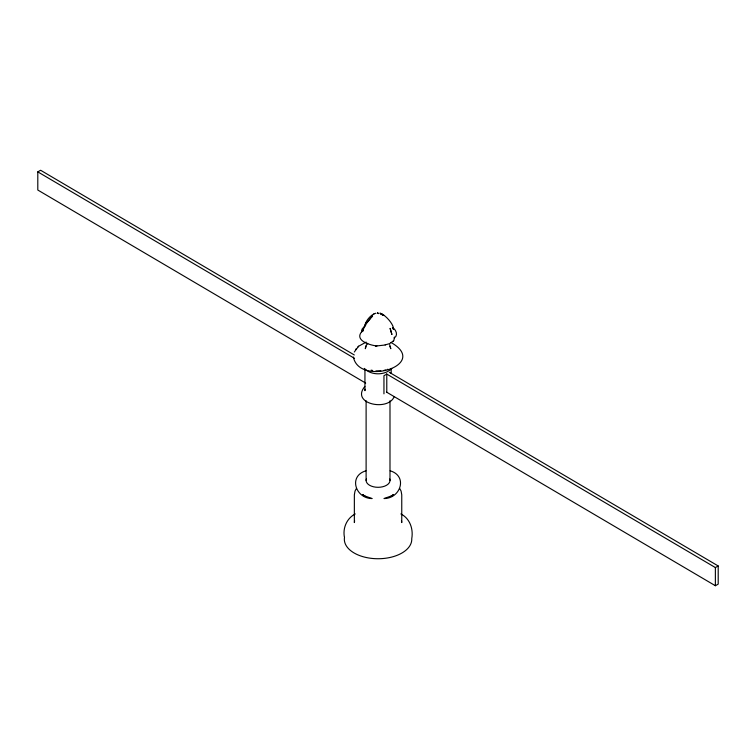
<?xml version="1.0" encoding="UTF-8"?>
<svg xmlns="http://www.w3.org/2000/svg" width="756" height="756" viewBox="0 0 756 756"><rect width="100%" height="100%" fill="white"/><g stroke="black" fill="none" stroke-linecap="round" stroke-linejoin="round"><path stroke-width="1.13" d="M361.595 332.234L362.02 329.229L364.524 326.252M365.176 389.293L364.94 390.672L364.94 369.334M364.515 327.178L364.808 325.912L364.6 326.79M354.63 520.752L354.356 522.557L354.356 494.83L355.018 491.088L356.36 488.546M377.339 313.305L377.442 313.173M365.044 325.071C366.102 319.826 371.82 314.052 375.817 313.239M365.328 324.211L365.762 323.039M365.734 325.08L366.093 324.23M378.756 313.447L378.529 313.343M354.309 351.994L358.609 346.229L366.188 342.09M366.178 346.267L365.328 348.705L365.668 346.106L367.785 343.281M394.178 396.635C388.187 411.774 350.189 403.865 364.855 386.477M366.528 323.407L370.591 318.285M363.211 330.325L362.596 331.345L365.573 323.88L372.651 315.942L371.139 317.624M361.944 331.364L363.456 329.928C352.173 339.86 369.58 345.246 376.942 345.974L375.609 345.917L376.412 345.955M391.806 368.408C384.908 375.619 371.205 375.619 364.307 368.408M355.689 349.376L356.445 348.563M357.928 346.957L358.609 346.229M376.394 345.964L384.294 345.105L389.529 343.678L393.848 340.569L394.5 337.157L394.207 337.951C398.497 335.551 396.04 329.455 392.553 327.584M392.818 341.618L393.3 341.164M393.394 494.622L391.098 496.238L393.574 494.528M355.244 513.938C346.938 518.21 342.742 527.726 344.339 536.836M365.677 383.094L37.8 190.03L37.8 171.867L40.626 170.27L354.29 354.961M385.834 374.617L383.953 375.685L383.953 393.848M386.477 373.908L715.374 567.567L718.2 565.97L718.2 584.133L715.374 585.73L386.477 392.08M391.617 495.851L383.982 498.554C400.529 498.591 408.117 476.129 390.2 470.808M365.913 470.808C347.996 476.129 355.585 498.591 372.132 498.554L364.496 495.851M387.204 369.504L387.724 369.268M373.851 313.967L374.04 313.882M384.039 370.355L385.579 369.996M385.522 344.84L385.191 344.916M377.83 313.23L377.452 313.267A1.011 0.775 32.4 0 1 377.716 313.192L377.877 313.164M380.844 370.875L375.883 370.922M377.707 313.211L377.82 313.097A1.011 0.595 58.8 0 0 377.527 313.069M375.666 345.927L376.148 345.946M375.76 345.917L376.271 345.955M371.101 370.147L372.661 370.478M379.966 313.097L382.281 314.694L380.495 313.315L381.043 313.627M378.397 313.475L378.293 313.409A1.011 0.595 59 0 1 378.586 313.645L378.463 313.57M381.166 313.787L380.655 313.57L382.063 314.241L380.551 313.513C384.606 314.269 394.112 324.22 393.507 329.455L392.884 328.387M391.05 342.496C430.306 364.921 359.138 386.911 353.392 357.021M389.302 372.311L718.2 565.97M37.8 171.867L354.517 358.353M400.869 513.938C409.95 518.484 413.466 529.039 411.755 538.641A33.718 19.467 0 0 1 376.97 558.731A33.718 19.467 0 0 1 344.5 537.393M383.396 314.997L384.095 315.45M362.54 494.528L365.016 496.238L362.719 494.622M382.489 314.931L382.13 314.534L382.649 315.11M389.727 344.745L390.786 348.705L389.935 346.267M399.754 488.546L401.096 491.088L401.757 494.83L401.757 522.557L401.483 520.752M715.374 567.567L715.374 585.73M391.173 369.334L391.173 373.483M389.992 400.756L389.992 480.41M386.779 374.088L386.779 392.251M366.112 400.756L366.112 480.41M389.746 479.002A11.945 6.889 0 0 1 378.057 487.308A11.945 6.889 0 0 1 366.367 479.002M380.145 313.173L380.145 313.173M390.143 328.463L391.873 334.36L390.143 328.463"/></g></svg>
